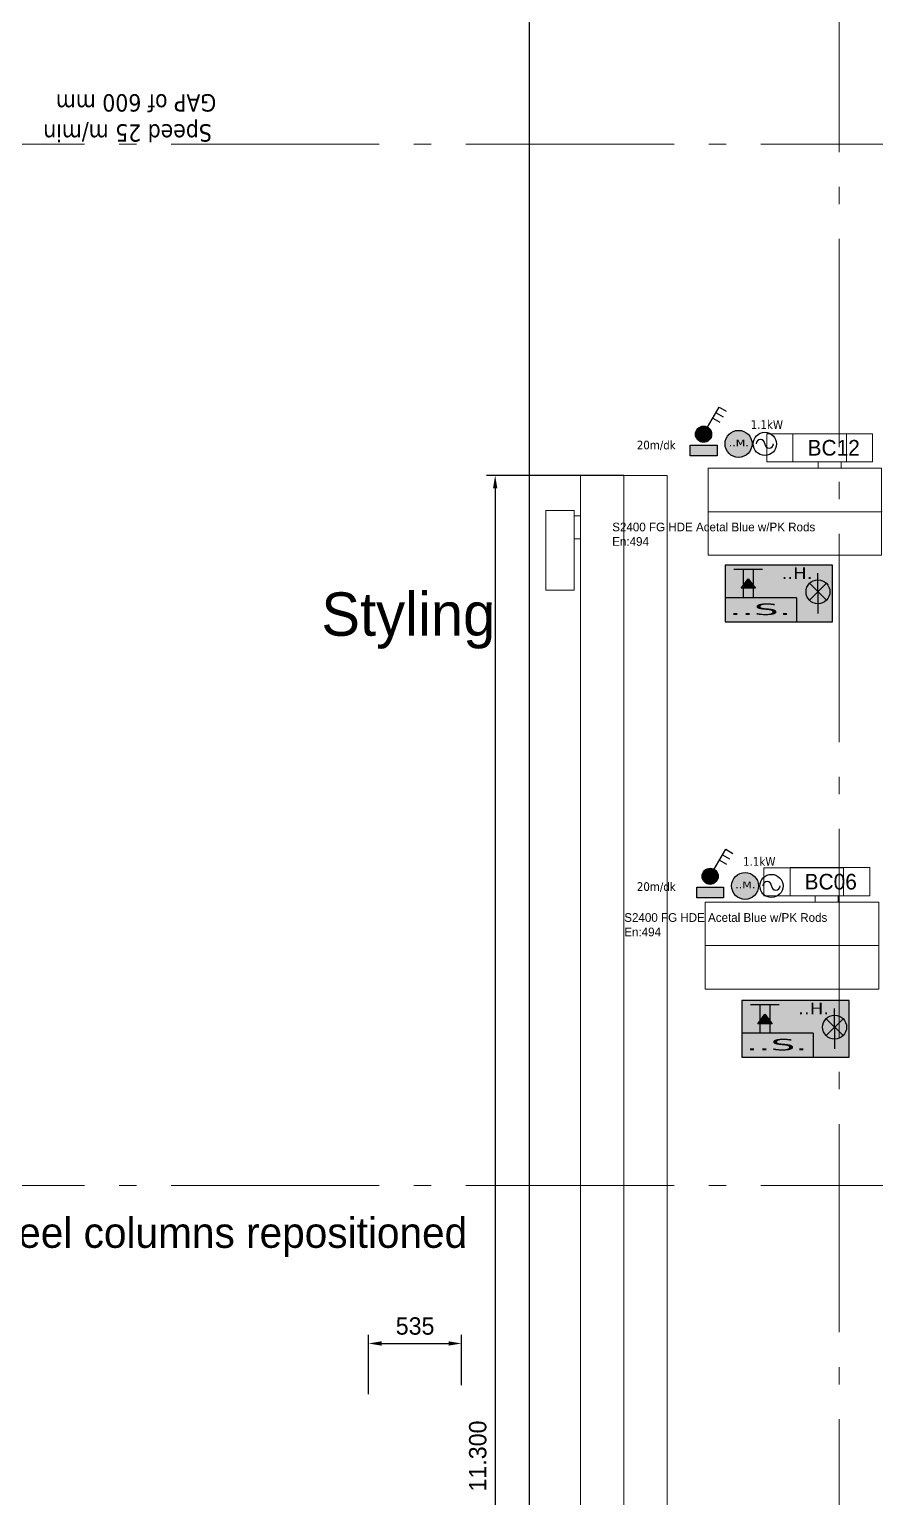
# Model space of a CAD drawing. Header units: millimetres. Extents: x -187347 to 135007, y -6415 to 292048.
# Drawn here: x -61609 to -56730, y 24256 to 32716 of the extents above; entities that cross this region are included whole.
import ezdxf
from ezdxf.enums import TextEntityAlignment as Align

# ---------------------------------------------------------------- set-up
doc = ezdxf.new("R2010")
doc.units = ezdxf.units.MM
doc.header["$LTSCALE"] = 100
doc.linetypes.add('CENTER', pattern=[50.8, 31.75, -6.35, 6.35, -6.35])
doc.linetypes.add('Z_LINE-CNTR', pattern=[17, 12, -2, 1, -2])
doc.layers.get('0').update_dxf_attribs({"lineweight": 18})
for name, color, linetype, lineweight in [('Layout Kromeka', 1, 'Continuous', 5), ('Layout Kromeka Details', 253, 'Continuous', 5), ('Layout Kromeka Field items', 1, 'Continuous', 25), ('Layout Kromeka Utilities', 1, 'Continuous', 25), ('LOGISTICS', 3, 'Continuous', 18), ('S-GRID', 7, 'Continuous', 5)]:
    doc.layers.add(name, color=color, linetype=linetype, lineweight=lineweight)
doc.layers.add('STEEL', color=5, linetype='Continuous')
doc.layers.add('TEXT', color=3, linetype='Continuous')
doc.styles.add('015_100', font='', dxfattribs={"height": 150})
doc.styles.add('025_100', font='', dxfattribs={"height": 250})
doc.styles.add('035_100', font='', dxfattribs={"height": 350})
doc.styles.add('050_100', font='', dxfattribs={"height": 500})
doc.styles.add('MEYN_DIM', font='')
doc.styles.get("Standard").update_dxf_attribs({"font": 'tahoma.ttf'})
doc.styles.get('015_100').set_extended_font_data('Univers 45 Light')
doc.styles.get('025_100').set_extended_font_data('Univers 45 Light')
doc.styles.get('035_100').set_extended_font_data('Univers 45 Light')
doc.styles.get('050_100').set_extended_font_data('Univers')
doc.styles.get('MEYN_DIM').set_extended_font_data('Univers 45 Light')
doc.dimstyles.new('MEYN_SALES$0', dxfattribs={"dimscale": 50, "dimtxt": 2, "dimasz": 1.5, "dimexe": 1, "dimexo": 0, "dimgap": 1, "dimtad": 1, "dimdec": 0, "dimrnd": 5, "dimdsep": 46, "dimlunit": 6, "dimtxsty": 'MEYN_DIM', "dimcen": 1, "dimclrd": 4, "dimclre": 4, "dimclrt": 3, "dimadec": 0, "dimazin": 0, "dimtfac": 1, "dimtdec": 0, "dimtmove": 0, "dimatfit": 3, "dimfxl": 1, "dimtolj": 1, "dimarcsym": 0})

# ---------------------------------------------------------------- blocks, each defined once
blk = doc.blocks.new('steel weighing')
at = {"layer": 'STEEL', "color": 6, "linetype": 'ByBlock', "ltscale": 20}
blk.add_line((858983.1, 687739.1), (858983.1, 769785.6), dxfattribs=at)
at = {"layer": 'STEEL', "color": 1, "linetype": 'ByBlock', "ltscale": 20, "insert": (855853.6, 712316.4, 0.9), "char_height": 175, "attachment_point": 1, "style": '035_100'}
blk.add_mtext_dynamic_manual_height_columns('steel columns repositioned', width=2935.187, gutter_width=875, heights=[0], dxfattribs=at)
blk = doc.blocks.new('_KROMEKA_POSNR')
at = {"layer": 'Layout Kromeka', "color": 0, "linetype": 'Continuous'}
blk.add_lwpolyline([(-3.91, -1.35), (3.74, -1.35), (3.74, 1.35), (-3.91, 1.35)], close=True, dxfattribs=at)
at = {"layer": 'Layout Kromeka', "color": 0, "linetype": 'Continuous', "style": '015_100'}
blk.add_attdef('POSNR', text='', height=1.5, dxfattribs=at).set_placement((0, 0), align=Align.MIDDLE)
blk = doc.blocks.new('START-STOP BOX 2')
at = {"layer": 'Layout Kromeka Utilities', "linetype": 'Continuous', "ltscale": 50}
for color, points in [(254, [(0, 0), (1120, 0), (1120, 593), (0, 593)]), (255, [(240, 450), (315, 350), (165, 350)])]:
    blk.add_hatch(color=color, dxfattribs=at).paths.add_polyline_path(points)
h = blk.add_hatch(color=255, dxfattribs=at)
edge = h.paths.add_edge_path()
edge.add_arc((968, 314), 125, 0, 360)
h = blk.add_hatch(color=50, dxfattribs=at)
edge = h.paths.add_edge_path()
edge.add_line((968, 314), (1057, 225))
edge.add_arc((968, 314), 125, 314.9902, 404.9329)
edge.add_line((1057, 402), (968, 314))
edge = h.paths.add_edge_path()
edge.add_line((880, 225), (968, 314))
edge.add_line((968, 314), (880, 402))
edge.add_arc((968, 314), 125, 135, 225.0366)
at = {"layer": 'Layout Kromeka Utilities'}
blk.add_hatch(color=81, dxfattribs=at).paths.add_polyline_path([(744, 0), (744, 250), (0, 250), (0, 0)])
at = {"layer": 'Layout Kromeka Utilities', "linetype": 'Continuous'}
for p, q in [((90, 550), (390, 550)), ((190, 383), (190, 550)), ((290, 550), (290, 383)), ((190, 250), (190, 350)), ((290, 350), (290, 250)), ((880, 225), (1057, 402)), ((880, 402), (1057, 225)), ((744, 250), (0, 250)), ((744, 250), (744, 0))]:
    blk.add_line(p, q, dxfattribs=at)
at = {"layer": 'Layout Kromeka Utilities', "linetype": 'Continuous', "ltscale": 50}
for q in [(968, 508), (968, 88)]:
    blk.add_line((968, 314), q, dxfattribs=at)
at = {"layer": 'Layout Kromeka Utilities', "color": 250, "linetype": 'Continuous'}
for p, q in [((165, 350), (240, 450)), ((315, 350), (165, 350)), ((240, 450), (315, 350))]:
    blk.add_line(p, q, dxfattribs=at)
at = {"layer": 'Layout Kromeka Utilities', "color": 4, "linetype": 'Continuous', "ltscale": 50}
blk.add_lwpolyline([(0, 0), (1120, 0), (1120, 593), (0, 593)], close=True, dxfattribs=at)
at = {"layer": 'Layout Kromeka Utilities', "linetype": 'Continuous'}
blk.add_circle((968, 314), 125, dxfattribs=at)
at = {"layer": 'Layout Kromeka Utilities', "color": 7}
for tag, width, p, p2 in [('..H.', 1.613153, (588, 448), (911, 448)), ('..S.', 3.23292, (40, 71), (687, 71))]:
    blk.add_attdef(tag, text='', height=120, dxfattribs=dict(at, width=width)).set_placement(p, p2, align=Align.FIT)
blk = doc.blocks.new('SWITCH 3P')
at = {"layer": 'Layout Kromeka Utilities', "linetype": 'Continuous', "ltscale": 50}
h = blk.add_hatch(color=255, dxfattribs=at)
edge = h.paths.add_edge_path()
edge.add_arc((250, 400), 150, 0, 360)
blk.add_hatch(color=81, dxfattribs=at).paths.add_polyline_path([(0, 200), (500, 200), (500, 0), (0, 0)])
at = {"layer": 'Layout Kromeka Utilities', "color": 4, "linetype": 'Continuous'}
for p, q in [((325, 530), (539, 900)), ((539, 900), (669, 825)), ((423, 700), (553, 625)), ((481, 800), (611, 725))]:
    blk.add_line(p, q, dxfattribs=at)
at = {"layer": 'Layout Kromeka Utilities', "color": 4, "linetype": 'Continuous', "ltscale": 50}
blk.add_lwpolyline([(0, 200), (500, 200), (500, 0), (0, 0)], close=True, dxfattribs=at)
at = {"layer": 'Layout Kromeka Utilities', "color": 4, "linetype": 'Continuous'}
blk.add_circle((250, 400), 150, dxfattribs=at)
at = {"layer": 'Layout Kromeka Utilities', "color": 7, "linetype": 'Continuous', "ltscale": 50}
blk.add_attdef('..S.', text='', height=150, dxfattribs=at).set_placement((259, 26), align=Align.CENTER)
blk = doc.blocks.new('Electricity')
at = {"layer": 'TEXT', "linetype": 'Continuous'}
blk.add_circle((116818, 15298), 267, dxfattribs=at)
at = {"layer": 'TEXT', "ltscale": 25}
for centre, start, end in [((116719, 15298), 0, 180), ((116917, 15298), 180, 0)]:
    blk.add_arc(centre, 98.9, start, end, dxfattribs=at)
blk = doc.blocks.new('MOTOR_1')
at = {"layer": 'Layout Kromeka Field items'}
h = blk.add_hatch(color=140, dxfattribs=at)
h.paths.add_polyline_path([(-250, 0, 1), (250, 0, 1)])
h.paths.add_polyline_path([(-714, -187), (-280, -187), (-280, -7), (-714, -7)], flags=9)
at = {"layer": 'Layout Kromeka Field items', "color": 4, "linetype": 'Continuous'}
blk.add_circle((0, 0), 250, dxfattribs=at)
at = {"layer": 'Layout Kromeka Utilities', "color": 4, "linetype": 'Continuous', "xscale": 0.8043007341468412, "yscale": 0.8043007341468412, "zscale": 0.8043007341468412}
blk.add_blockref('Electricity', (-93469, -12305), dxfattribs=at)
at = {"layer": 'Layout Kromeka Field items', "color": 7, "width": 1.86701}
blk.add_attdef('..M.', text='', height=120, dxfattribs=at).set_placement((-183, -44), (190, -44), align=Align.FIT)
blk = doc.blocks.new('*U1693')
at = {"ltscale": 10}
for p, q in [((-5000, -400), (-5000, 100)), ((-4000, 100), (-5000, 100)), ((-4366, 136.5), (-4234, 136.5)), ((-4000, -400), (-4000, 100)), ((-5000, -400), (-4000, -400))]:
    blk.add_line(p, q, dxfattribs=at)
blk.add_lwpolyline([(-4202.5, 136.5), (-4202.5, 298.5), (-4661.5, 298.5), (-4661.5, 136.5), (-4366, 136.5), (-4366, 100), (-4234, 100), (-4234, 136.5), (-4202.5, 136.5)], dxfattribs=at)
at = {"color": 4, "linetype": 'CENTER', "ltscale": 10}
blk.add_lwpolyline([(-5000, -150), (-4000, -150)], dxfattribs=at)
at = {"color": 5, "ltscale": 10}
for p in [(-5000, -150), (-4000, -150)]:
    blk.add_point(p, dxfattribs=at)
blk = doc.blocks.new('*D1720')
at = {"layer": 'Defpoints', "color": 0, "linetype": 'Continuous', "transparency": 16777216}
for p in [(-59116.7, 25144.6), (-59116.7, 24905.2, 6.9), (-59653.2, 24852.7, 6.9)]:
    blk.add_point(p, dxfattribs=at)
at = {"layer": 'LOGISTICS', "color": 4, "linetype": 'Continuous', "lineweight": -2, "transparency": 16777216}
for p, q in [((-59653.2, 24852.7), (-59653.2, 25194.6)), ((-59578.2, 25144.6), (-59191.7, 25144.6)), ((-59116.7, 24905.2), (-59116.7, 25194.6))]:
    blk.add_line(p, q, dxfattribs=at)
at = {"layer": 'LOGISTICS', "color": 4, "linetype": 'Continuous', "transparency": 16777216}
for points in [[(-59578.2, 25157.1), (-59578.2, 25132.1), (-59653.2, 25144.6)], [(-59191.7, 25157.1), (-59191.7, 25132.1), (-59116.7, 25144.6)]]:
    blk.add_solid(points, dxfattribs=at)
at = {"layer": 'LOGISTICS', "color": 3, "linetype": 'Continuous', "transparency": 16777216, "insert": (-59384.9, 25244.6), "char_height": 100, "attachment_point": 5, "style": 'MEYN_DIM'}
blk.add_mtext('\\A1;535', dxfattribs=at)
blk = doc.blocks.new('*U1709')
at = {"ltscale": 10}
for p, q in [((9800, 100), (-1500, 100)), ((9434, 136.5), (9566, 136.5)), ((9800, -400), (9800, 100)), ((-1500, -400), (9800, -400))]:
    blk.add_line(p, q, dxfattribs=at)
blk.add_lwpolyline([(9597.5, 136.5), (9597.5, 298.5), (9138.5, 298.5), (9138.5, 136.5), (9434, 136.5), (9434, 100), (9566, 100), (9566, 136.5), (9597.5, 136.5)], dxfattribs=at)
at = {"color": 4, "linetype": 'CENTER', "ltscale": 10}
blk.add_lwpolyline([(-1500, -150), (9800, -150)], dxfattribs=at)
at = {"color": 5, "ltscale": 10}
blk.add_point((9800, -150), dxfattribs=at)
blk = doc.blocks.new('*D1721')
at = {"layer": 'Defpoints', "color": 0, "linetype": 'Continuous', "transparency": 16777216}
for p in [(-58181.7, 30146.1), (-58923.2, 18846.1), (-58181.7, 18846.1)]:
    blk.add_point(p, dxfattribs=at)
at = {"layer": 'LOGISTICS', "color": 4, "linetype": 'Continuous', "lineweight": -2, "transparency": 16777216}
for p, q in [((-58181.7, 30146.1), (-58973.2, 30146.1)), ((-58923.2, 30071.1), (-58923.2, 18921.1)), ((-58181.7, 18846.1), (-58973.2, 18846.1))]:
    blk.add_line(p, q, dxfattribs=at)
at = {"layer": 'LOGISTICS', "color": 4, "linetype": 'Continuous', "transparency": 16777216}
for points in [[(-58935.7, 30071.1), (-58910.7, 30071.1), (-58923.2, 30146.1)], [(-58935.7, 18921.1), (-58910.7, 18921.1), (-58923.2, 18846.1)]]:
    blk.add_solid(points, dxfattribs=at)
at = {"layer": 'LOGISTICS', "color": 3, "linetype": 'Continuous', "transparency": 16777216, "insert": (-59023.2, 24496.1), "char_height": 100, "attachment_point": 5, "rotation": 90, "style": 'MEYN_DIM'}
blk.add_mtext('\\A1;11.300', dxfattribs=at)

msp = doc.modelspace()

# ---------------------------------------------------------------- linework, layer by layer
at = {"layer": 'S-GRID', "color": 152, "linetype": 'Z_LINE-CNTR'}
for p, q in [((-56939.9, 111408.8), (-56939.9, -6038.2)), ((-89691.4, 32055), (-18064, 32055)), ((-89691.4, 26055), (-18064, 26055))]:
    msp.add_line(p, q, dxfattribs=at)

# ---------------------------------------------------------------- block references
at = {"layer": 'Layout Kromeka', "rotation": 359.9999999999333}
for p in [(-52695.2, 30086.6, 3.4), (-52712.2, 27586.6, 3.4)]:
    msp.add_blockref('*U1693', p, dxfattribs=at)
at = {"layer": 'Layout Kromeka', "linetype": 'Continuous', "ltscale": 20}
ref = msp.add_blockref('_KROMEKA_POSNR', (-56971.6, 30305.1, 3.4), dxfattribs=dict(at, xscale=-60.01882789184901, yscale=60.01882789184901, zscale=60.01882789184901, rotation=180))
ref.add_attrib('POSNR', 'BC12', dxfattribs={"linetype": 'Continuous', "height": 90.03, "style": '015_100'}).set_placement((-56971.6, 30305.1, 3.4), align=Align.MIDDLE)
ref = msp.add_blockref('_KROMEKA_POSNR', (-56988.6, 27805.1, 3.4), dxfattribs=dict(at, xscale=-60.01882789184901, yscale=60.01882789184901, zscale=60.01882789184901, rotation=180))
ref.add_attrib('POSNR', 'BC06', dxfattribs={"linetype": 'Continuous', "height": 90.03, "style": '015_100'}).set_placement((-56988.6, 27805.1, 3.4), align=Align.MIDDLE)
at = {"layer": 'Layout Kromeka Field items', "color": 1, "xscale": 0.3104999999999999, "yscale": 0.3104999999999999, "zscale": 0.3104999999999999}
for p in [(-57799.4, 30258.8, -3.4), (-57761.5, 27712.1, -3.4)]:
    msp.add_blockref('SWITCH 3P', p, dxfattribs=at)
at = {"layer": 'Layout Kromeka Field items', "color": 1}
ref = msp.add_blockref('START-STOP BOX 2', (-57596.6, 29302.1, -3.4), dxfattribs=dict(at, xscale=0.5519999999978609, yscale=0.5519999999978609, zscale=0.5519999999978609))
ref.add_attrib('..S.', '..S.', dxfattribs={"layer": 'Layout Kromeka Utilities', "color": 7, "height": 66.24, "width": 2.673452}).set_placement((-57574.3, 29341.4, -3.4), (-57217.4, 29341.4, -3.4), align=Align.FIT)
ref.add_attrib('..H.', '..H.', dxfattribs={"layer": 'Layout Kromeka Utilities', "color": 7, "height": 66.24, "width": 1.234446}).set_placement((-57272.1, 29549.3, -3.4), (-57094, 29549.3, -3.4), align=Align.FIT)
ref = msp.add_blockref('START-STOP BOX 2', (-57500.6, 26793.8, -3.4), dxfattribs=dict(at, xscale=0.5519999999978609, yscale=0.5519999999978609, zscale=0.5519999999978609))
ref.add_attrib('..S.', '..S.', dxfattribs={"layer": 'Layout Kromeka Utilities', "color": 7, "height": 66.24, "width": 2.673452}).set_placement((-57478.4, 26833.1, -3.4), (-57121.5, 26833.1, -3.4), align=Align.FIT)
ref.add_attrib('..H.', '..H.', dxfattribs={"layer": 'Layout Kromeka Utilities', "color": 7, "height": 66.24, "width": 1.234446}).set_placement((-57176.1, 27041, -3.4), (-56998, 27041, -3.4), align=Align.FIT)
at = {"layer": 'Layout Kromeka Utilities', "color": 1, "linetype": 'Continuous', "ltscale": 50}
ref = msp.add_blockref('MOTOR_1', (-57520.2, 30327.5, -3.4), dxfattribs=dict(at, xscale=0.310829008834844, yscale=0.310829008834844, zscale=0.310829008834844))
ref.add_attrib('..M.', '..M.', dxfattribs={"color": 7, "height": 37.3, "width": 1.347672}).set_placement((-57577.1, 30313.8, -3.4), (-57461.1, 30313.8, -3.4), align=Align.FIT)
ref = msp.add_blockref('MOTOR_1', (-57482.2, 27780.8, -3.4), dxfattribs=dict(at, xscale=0.310829008834844, yscale=0.310829008834844, zscale=0.310829008834844))
ref.add_attrib('..M.', '..M.', dxfattribs={"color": 7, "height": 37.3, "width": 1.347672}).set_placement((-57539.1, 27767.2, -3.4), (-57423.1, 27767.2, -3.4), align=Align.FIT)
at = {"layer": 'LOGISTICS', "linetype": 'Continuous', "rotation": 90}
msp.add_blockref('*U1709', (-58331.7, 20346.1, -3.4), dxfattribs=at)
at = {"layer": 'STEEL', "color": 6, "linetype": 'ByBlock'}
msp.add_blockref('steel weighing', (-917708.7, -686445.9, -1.7), dxfattribs=at)

# ---------------------------------------------------------------- texts
for s, p in [('GAP of 600 mm', (-60531.1, 32342, -49391.2)), ('Speed 25 m/min', (-60556.5, 32168.7, -49391.2))]:
    msp.add_text(s, height=100, rotation=180).set_placement(p)
at = {"layer": 'Layout Kromeka Details', "color": 1, "linetype": 'Continuous', "char_height": 50, "attachment_point": 1, "style": '050_100'}
for insert in [(-58248.5, 29873.6, -3.4), (-58179, 27623.7, -3.4)]:
    msp.add_mtext_dynamic_manual_height_columns('{\\C256;S2400 FG HDE Acetal Blue w/PK Rods\\PEn:494}', width=9600.185, gutter_width=2500, heights=[419], dxfattribs=dict(at, insert=insert))
at = {"layer": 'Layout Kromeka Utilities', "color": 4, "linetype": 'Continuous', "ltscale": 25, "char_height": 50, "attachment_point": 1}
for s, insert in [('{\\C9;\\c13289671;1.1kW}', (-57450.1, 30463.9, -3.4)), ('{\\C9;\\c13289671;20m/dk}', (-58106.6, 30345.9, -3.4)), ('{\\C9;\\c13289671;1.1kW}', (-57493.6, 27946.4, -3.4)), ('{\\C9;\\c13289671;20m/dk}', (-58106.4, 27801.8, -3.4))]:
    msp.add_mtext_dynamic_manual_height_columns(s, width=2668.153, gutter_width=1000, heights=[315], dxfattribs=dict(at, insert=insert))
at = {"layer": 'TEXT', "color": 3, "linetype": 'Continuous', "insert": (-59925.5, 29471.9, 0), "char_height": 250, "attachment_point": 1, "style": '025_100'}
msp.add_mtext_dynamic_manual_height_columns('Styling', width=3576.49, gutter_width=1250, heights=[0], dxfattribs=at)

# ---------------------------------------------------------------- dimensions: what is measured, and where the dimension line sits
at = {"layer": 'LOGISTICS', "linetype": 'Continuous'}
dim = msp.add_linear_dim(base=(-58923.2, 18846.1, -3.4), p1=(-58181.7, 30146.1, -3.4), p2=(-58181.7, 18846.1, -3.4), angle=90, dimstyle='MEYN_SALES$0', dxfattribs=at)
dim.commit()
dim.dimension.update_dxf_attribs({"geometry": '*D1721', "text_midpoint": (-59023.2, 24496.1, -3.4)})
dim = msp.add_linear_dim(base=(-59116.6975, 25144.6332, -3.449), p1=(-59653.1984, 24852.7115, 3.449), p2=(-59116.6975, 24905.2115, 3.449), dimstyle='MEYN_SALES$0', dxfattribs=at)
dim.commit()
dim.dimension.update_dxf_attribs({"geometry": '*D1720', "text_midpoint": (-59384.948, 25244.6332, -3.449)})

doc.saveas('drawing.dxf')
